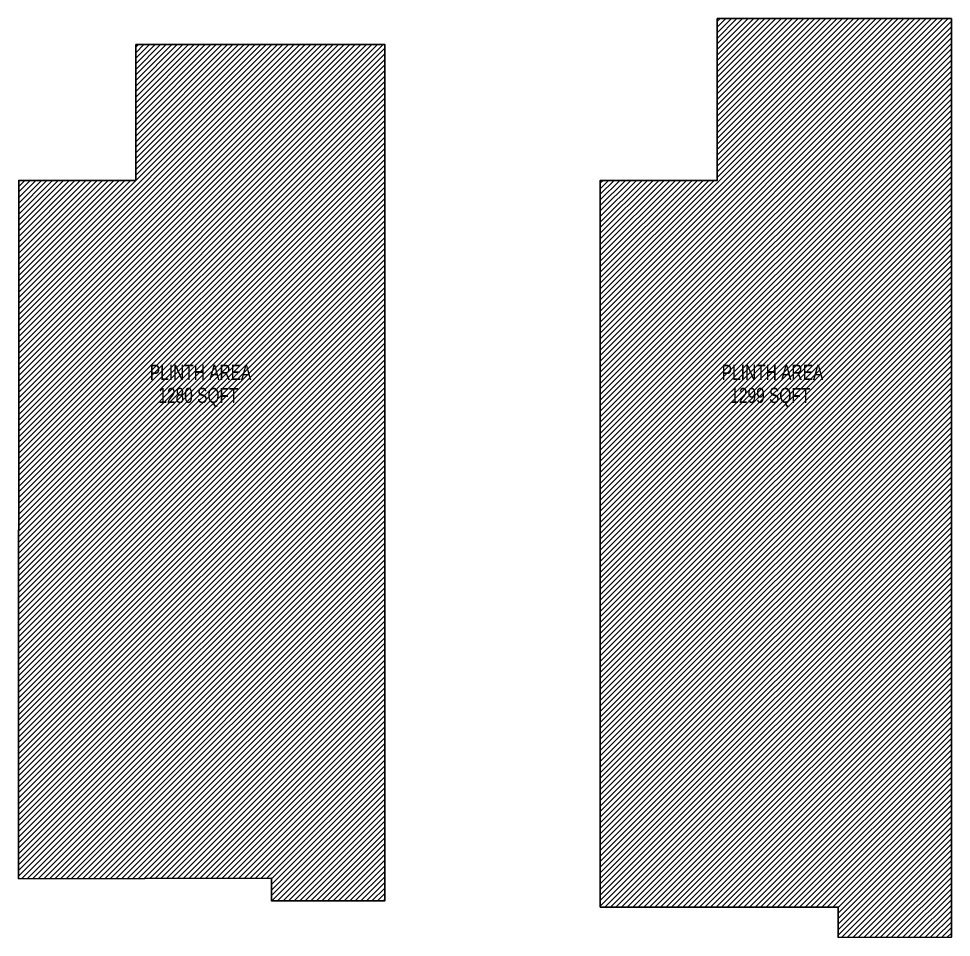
# Model space of a CAD drawing. Header units: inches. Extents: x 3365147 to 3374664, y 1380917 to 1384908.
# Drawn here: x 3365874 to 3366615, y 1382996 to 1383726 of the extents above; entities that cross this region are included whole.
import ezdxf

# ---------------------------------------------------------------- set-up
doc = ezdxf.new("R2010")
doc.units = ezdxf.units.IN
doc.header["$LTSCALE"] = 18
doc.header["$MEASUREMENT"] = 0
for name, color, linetype, lineweight in [('RIVER SAND-HATCH_BC', 254, 'Continuous', 5), ('SCHEME ROOM SIZE TEXT_BC', 2, 'Continuous', 18), ('SCHEME ROOM TEXT_BC', 2, 'Continuous', 25)]:
    doc.layers.add(name, color=color, linetype=linetype, lineweight=lineweight)
doc.styles.add('DIM_BC', font='swisscl.ttf')

msp = doc.modelspace()

# ---------------------------------------------------------------- hatches: boundary and pattern name
at = {"layer": 'RIVER SAND-HATCH_BC', "transparency": 33554687}
h = msp.add_hatch(dxfattribs=at)
h.set_pattern_fill('ANSI31', color=256, scale=25)
h.paths.add_polyline_path([(3366615.29695, 1383726.37088), (3366429.29695, 1383726.3719), (3366429.29695, 1383597.84447), (3366336.31343, 1383597.8719), (3366336.29695, 1383020.33335), (3366525.29695, 1383020.33331), (3366525.29695, 1382996.30589), (3366615.29696, 1382996.33331)])
h.paths.add_polyline_path([(3366428.71376, 1383432.52932), (3366513.24849, 1383432.52932), (3366513.24849, 1383457.8347), (3366428.71376, 1383457.8347)], flags=24)
h.paths.add_polyline_path([(3366435.53158, 1383412.7731), (3366506.41494, 1383412.7731), (3366506.41494, 1383438.07847), (3366435.53158, 1383438.07847)], flags=24)
h = msp.add_hatch(dxfattribs=at)
h.set_pattern_fill('ANSI31', color=256, scale=25)
h.paths.add_polyline_path([(3366165.08063, 1383705.87177), (3365967.08063, 1383705.8719), (3365967.08063, 1383597.84446), (3365874.0971, 1383597.84447), (3365874.08063, 1383042.84447), (3366075.08063, 1383043.30589), (3366075.08063, 1383025.30589), (3366165.08063, 1383025.30589)])
h.paths.add_polyline_path([(3365974.20454, 1383432.52932), (3366058.73927, 1383432.52932), (3366058.73927, 1383457.8347), (3365974.20454, 1383457.8347)], flags=24)
h.paths.add_polyline_path([(3365981.02236, 1383412.7731), (3366051.90572, 1383412.7731), (3366051.90572, 1383438.07847), (3365981.02236, 1383438.07847)], flags=24)

# ---------------------------------------------------------------- linework, layer by layer
for points in [[(3366429.29695, 1383726.3719), (3366615.29695, 1383726.37088), (3366615.29696, 1382996.33331), (3366525.29695, 1382996.30589), (3366525.29695, 1383020.33331), (3366336.29695, 1383020.33335), (3366336.31343, 1383597.8719), (3366429.29695, 1383597.84447)], [(3365967.08063, 1383705.8719), (3366165.08063, 1383705.87177), (3366165.08063, 1383025.30589), (3366075.08063, 1383025.30589), (3366075.08063, 1383043.30589), (3365874.08063, 1383042.84447), (3365874.0971, 1383597.84447), (3365967.08063, 1383597.84446)]]:
    msp.add_lwpolyline(points, close=True)

# ---------------------------------------------------------------- texts
at = {"layer": 'SCHEME ROOM SIZE TEXT_BC', "transparency": 33554687, "char_height": 12, "attachment_point": 4, "style": 'DIM_BC'}
for s, insert in [('\\P\\pi-31.79685;1280 SQFT ', (3366016.91227, 1383435.32749)), ('\\P\\pi-31.79685;1299 SQFT ', (3366471.42149, 1383435.32749))]:
    msp.add_mtext(s, dxfattribs=dict(at, insert=insert))
at = {"layer": 'SCHEME ROOM TEXT_BC', "transparency": 33554687, "char_height": 12, "attachment_point": 4, "style": 'DIM_BC'}
for insert in [(3366016.91227, 1383435.32749), (3366471.42149, 1383435.32749)]:
    msp.add_mtext('\\pi-38.5675;PLINTH AREA \\P\\pi-1.88336; ', dxfattribs=dict(at, insert=insert))

doc.saveas('drawing.dxf')
